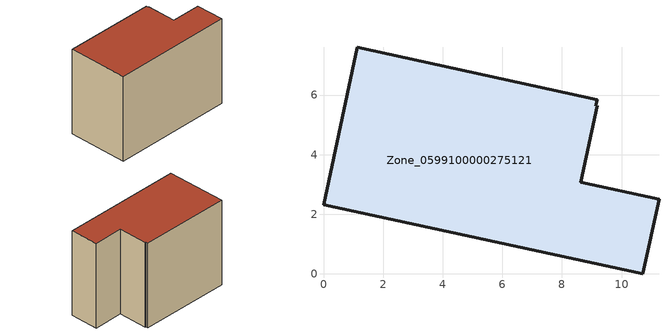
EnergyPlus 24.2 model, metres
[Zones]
Zone_0599100000275121
 floor ground (C_G): 0,2.32 1.14,7.61 9.19,5.85 9.14,5.65 9.19,5.64 8.64,3.07 11.26,2.5 10.72,0 z0
 wall outside (C_F): 1.14,7.61 0,2.32 10.72,0 11.26,2.5 8.64,3.07 9.19,5.64 9.14,5.65 9.19,5.85 1.14,7.61 z0:7.8
 roof outside (C_R): 9.19,5.64 9.14,5.65 9.19,5.85 1.14,7.61 0,2.32 10.72,0 11.26,2.5 8.64,3.07 z7.8
[BUILDING]
Pand.0599100000275121: North Axis=0; Terrain=City; Loads Convergence Tolerance Value=0.04; Temperature Convergence Tolerance Value=0.4; Solar Distribution=FullExterior; Maximum Number of Warmup Days=25; Minimum Number of Warmup Days=1
[Site:Location]
Rotterdam.The.Hague.AP_ZH_NLD Design_Conditions: Latitude=51.96; Longitude=4.45; Time Zone=1; Elevation=-4.5
[SITE:GROUNDTEMPERATURE:BUILDINGSURFACE]
18, 18, 18, 18, 18, 18, 18, 18, 18, 18, 18, 18
[MATERIAL] Thermal Absorptance=0.9; Solar Absorptance=0.7; Visible Absorptance=0.7
Name | Roughness | Thickness | Conductivity | Density | Specific Heat
G.TI.1975-1991 | MediumSmooth | 0.15 | 0.288461 | 540 | 1210
F.TI.1975-1991 | Rough | 0.3 | 0.230769 | 1920 | 840
R.TI.1975-1991 | MediumRough | 0.2 | 0.153846 | 1500 | 1000
[CONSTRUCTION]
C_G: G.TI.1975-1991
C_F: F.TI.1975-1991
C_R: R.TI.1975-1991
[ZONE]
Zone_0599100000275121: Type=1; Multiplier=1; Ceiling Height=Autocalculate; Volume=Autocalculate; Floor Area=autocalculate; Part of Total Floor Area=Yes
[ZONEINFILTRATION:DESIGNFLOWRATE]
Infil_Zone_0599100000275121: Zone or ZoneList or Space or SpaceList=Zone_0599100000275121; Schedule=AlwaysOn; Design Flow Rate Calculation Method=Flow/Area; Flow Rate per Floor Area=0.003; Constant Term Coefficient=1; Temperature Term Coefficient=0; Velocity Term Coefficient=0; Velocity Squared Term Coefficient=0
[HVACTEMPLATE:ZONE:IDEALLOADSAIRSYSTEM]
Zone_0599100000275121: Maximum Heating Supply Air Temperature=50; Minimum Cooling Supply Air Temperature=13; Maximum Heating Supply Air Humidity Ratio=0.0156; Minimum Cooling Supply Air Humidity Ratio=0.0077; Heating Limit=NoLimit; Cooling Limit=NoLimit; Dehumidification Control Type=ConstantSensibleHeatRatio; Cooling Sensible Heat Ratio=0.7; Dehumidification Setpoint=60; Humidification Control Type=None; Humidification Setpoint=30; Outdoor Air Method=None; Outdoor Air Flow Rate per Person=0.00944; Outdoor Air Flow Rate per Zone Floor Area=0; Outdoor Air Flow Rate per Zone=0; Demand Controlled Ventilation Type=None; Outdoor Air Economizer Type=NoEconomizer; Heat Recovery Type=None; Sensible Heat Recovery Effectiveness=0.7; Latent Heat Recovery Effectiveness=0.65
[ZONECONTROL:THERMOSTAT]
ThermostatControl_Zone_0599100000275121: Zone or ZoneList=Zone_0599100000275121; Control Type Schedule=DualSetpointControlType; Control 1=Thermostat_Zone_0599100000275121; Temperature Difference Between Cutout And Setpoint=0
[THERMOSTATSETPOINT:DUALSETPOINT]
Thermostat_Zone_0599100000275121: Heating Setpoint Temperature Schedule=HeatingSetpoint_Zone_0599100000275121; Cooling Setpoint Temperature Schedule=CoolingSetpoint_Zone_0599100000275121
[SCHEDULE:COMPACT]
HeatingSetpoint_Zone_0599100000275121: Through: 12/31, For: AllDays, Until: 24:00, 21
CoolingSetpoint_Zone_0599100000275121: Through: 12/31, For: AllDays, Until: 24:00, 24
DualSetpointControlType: Through: 12/31, For: AllDays, Until: 24:00, 4
AlwaysOn: Through: 12/31, For: AllDays, Until: 24:00, 1
